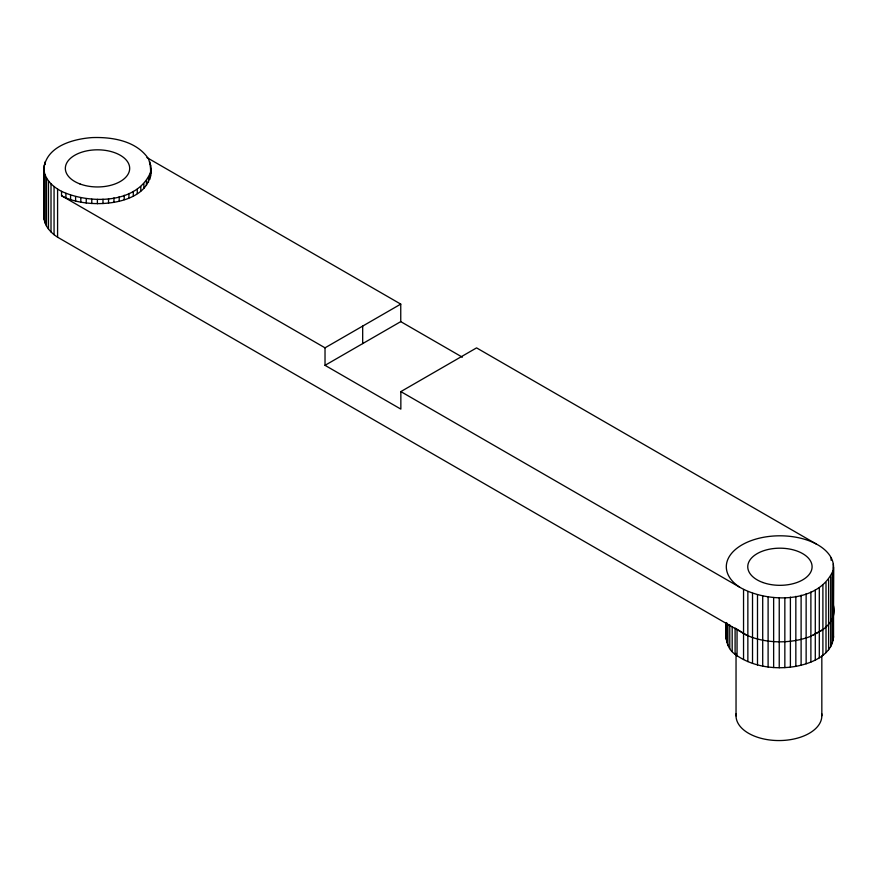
<?xml version="1.0" encoding="UTF-8"?>
<svg xmlns="http://www.w3.org/2000/svg" width="878" height="878" viewBox="0 0 878 878"><rect width="100%" height="100%" fill="white"/><g stroke="black" fill="none" stroke-linecap="round" stroke-linejoin="round"><path stroke-width="1.32" d="M43.9 168.313C46.534 146.176 73.203 138.943 92.047 137.594C112.241 136.847 136.529 140.831 148.547 158.896C163.89 205.562 89.216 211.587 61.537 195.717L61.537 191.338C52.79 186.805 44.032 178.892 43.9 168.313L43.9 216.471C43.944 225.372 50.463 232.637 57.586 237.203L746.651 635.2L735.095 628.044L735.095 654.319C752.369 666.94 775.12 669.859 795.841 666.358C811.459 663.428 831.74 655.35 833.54 637.198L833.54 567.155C833.617 556.619 824.98 548.596 816.31 544.02L476.567 347.886L400.851 391.599L400.851 409.115L325.025 365.336L325.025 347.831L400.752 304.117L400.752 321.622L325.025 365.336M43.9 216.471L44.207 165.075M150.818 176.083L151.126 168.466M833.178 640.424L833.54 567.155M735.095 654.319C724.855 647.152 725.349 634.256 726.358 623.292M61.537 191.338C88.941 204.102 137.659 204.475 150.818 171.704M400.851 391.599L739.627 587.173C767.109 603.142 818.691 604.031 833.178 570.382M833.31 605.129A54.151 31.268 0 0 1 822.653 629.811L810.273 636.484A54.151 31.268 0 0 1 751.294 637.077L747.288 635.463M812.896 635.332L822.653 629.811M146.933 157.59L400.752 304.117M400.752 321.622L462.355 357.192M61.537 195.717L325.025 347.831M832.783 631.82L833.54 637.198M151.126 172.845L150.851 165.229M833.321 563.917L833.321 633.96M832.223 573.575L832.223 643.618M831.126 557.574L831.126 560.263M830.698 576.703L830.698 646.746M828.623 579.71L828.623 649.753M826.011 582.575L826.011 652.617M822.895 585.275L822.895 655.317M821.83 655.954L821.83 715.735M819.306 587.766L819.306 657.809M815.289 590.027L815.289 660.069M810.888 592.024L810.888 662.078M806.136 593.758L806.136 663.801M801.109 595.196L801.109 665.239M795.841 596.316L795.841 666.358M790.398 597.117L790.398 667.159M784.844 597.578L784.844 667.62M779.236 597.709L779.236 667.752M773.639 597.501L773.639 667.543M768.107 596.952L768.107 666.995M762.708 596.074L762.708 666.117M757.495 594.867L757.495 664.909M752.523 593.363L752.523 663.406M747.858 591.563L747.858 661.606M743.545 589.489L743.545 659.532M737.048 629.548L737.048 655.811M736.038 653.375L736.038 715.866M732.175 626.563L732.175 651.509M729.772 624.906L729.772 648.546M727.928 624.434L727.928 645.451M726.655 622.557L726.655 642.257M725.963 623.259L725.963 639.019M725.865 622.612L725.865 635.738M362.68 326.089L362.68 343.605M149.984 162.035L149.984 164.219M149.929 174.898L149.929 179.277M148.47 178.025L148.47 182.404M146.439 181.055L146.439 185.434M143.882 183.93L143.882 188.309M140.809 186.652L140.809 191.031M137.264 189.165L137.264 193.533M133.291 191.448L133.291 195.827M128.923 193.478L128.923 197.857M124.204 195.234L124.204 199.613M119.199 196.705L119.199 201.073M113.953 197.857L113.953 202.236M108.532 198.68L108.532 203.059M102.989 199.185L102.989 203.564M97.381 199.35L97.381 203.718M91.773 199.163L91.773 203.542M86.231 198.647L86.231 203.027M80.82 197.802L80.82 202.181M75.585 196.639L75.585 201.018M70.591 195.157L70.591 199.536M65.894 193.39L65.894 197.769M57.586 189.044L57.586 237.203M54.063 186.52L54.063 234.678M51.012 183.798L51.012 231.957M48.477 180.912L48.477 229.059M46.479 177.883L46.479 226.041M45.096 161.881L45.096 164.548M45.041 174.755L45.041 222.902M44.174 171.55L44.174 219.698M739.627 587.173A53.613 30.949 0 0 1 742.503 544.59A53.613 30.949 0 0 1 816.31 544.02M821.654 713.573A42.89 24.76 0 0 1 779.049 740.56A42.89 24.76 0 0 1 736.192 713.704M762.861 582.498A32.168 18.57 0 0 0 812.073 567.418A32.168 18.57 0 0 0 764.848 550.352A32.168 18.57 0 0 0 762.861 582.498M79.997 183.963A32.168 18.57 0 0 0 129.637 169.366A32.168 18.57 0 0 0 82.916 151.839A32.168 18.57 0 0 0 79.997 183.963"/></g></svg>
